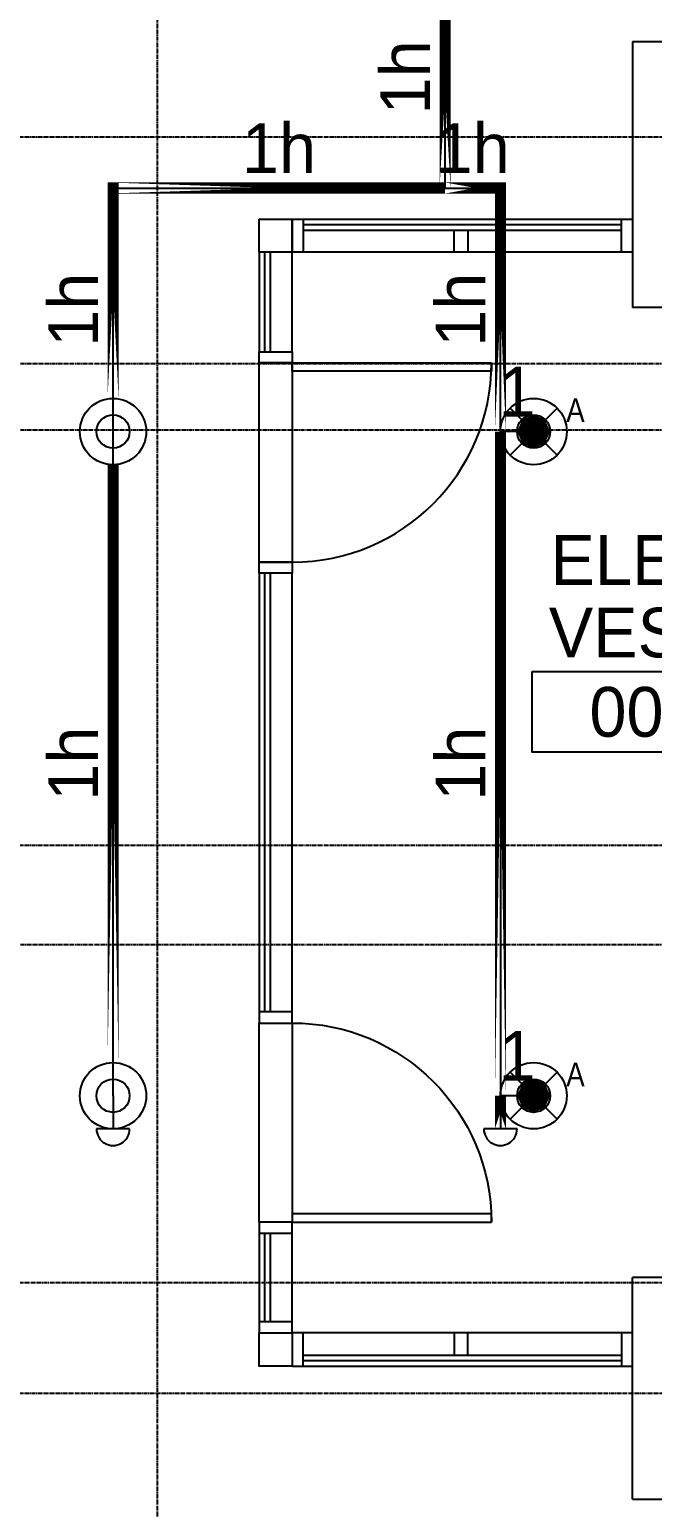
# Model space of a CAD drawing. Header units: inches. Extents: x 1442 to 5389, y 34 to 2400.
# Drawn here: x 3229.4 to 3342, y 955.9 to 1222.9 of the extents above; entities that cross this region are included whole.
import ezdxf
from ezdxf.enums import TextEntityAlignment as Align

# ---------------------------------------------------------------- set-up
doc = ezdxf.new("R2010")
doc.units = ezdxf.units.IN
doc.header["$MEASUREMENT"] = 0
doc.linetypes.add('CENTER2', pattern=[1.125, 0.75, -0.125, 0.125, -0.125])
for name, color, linetype in [('A-Door', 7, 'Continuous'), ('A-Door-Head', 8, 'Continuous'), ('A-Glaz', 7, 'Continuous'), ('A-Glaz-Sill', 8, 'Continuous'), ('A-Grid(SmallScale)', 11, 'CENTER2'), ('A-Tag-Rm(Scale)', 7, 'Continuous'), ('headdn', 1, 'Continuous'), ('HEADUP', 1, 'Continuous'), ('PIPEBL', 1, 'Continuous'), ('PIPESPC', 1, 'Continuous'), ('S-Wall-CMU', 7, 'Continuous'), ('spk-cap', 1, 'Continuous'), ('TIDYPIPE', 1, 'Continuous')]:
    doc.layers.add(name, color=color, linetype=linetype)
doc.styles.add('PIPE', font='PIPE.SHX')

# ---------------------------------------------------------------- blocks, each defined once
blk = doc.blocks.new('Rm Tag')
blk.add_lwpolyline([(-0.2124, 0.0759), (0.2124, 0.0759), (0.2124, -0.0759), (-0.2124, -0.0759)], close=True)
for p in [(0, 0.2858), (0, 0.1493), (0, 0)]:
    blk.add_attdef('XXX', text='', height=0.0938).set_placement(p, align=Align.MIDDLE_CENTER)
blk = doc.blocks.new('Door 36in')
blk.add_lwpolyline([(0, 36), (1.5, 36), (1.5, 0), (0, 0)], close=True)
blk.add_arc((0, 0), 36, 0, 90)
blk = doc.blocks.new('DPEND4')
for p, q in [((4.24, -4.24), (-4.24, 4.24)), ((-4.24, -4.24), (4.24, 4.24))]:
    blk.add_line(p, q)
for radius in [6, 3]:
    blk.add_circle((0, 0), radius)
for points in [[(0, 0), (0, 3), (-2.12, 2.14)], [(0, 0), (0, 3), (2.12, 2.14)], [(0, 0), (-3, 0), (-2.08, 2.07)], [(0, 0), (-3, 0), (-2.08, -2.07)], [(0, 0), (0, -3), (-2.12, -2.14)], [(0, 0), (3, 0), (2.08, 2.07)], [(0, 0), (0, -3), (2.12, -2.14)], [(0, 0), (3, 0), (2.08, -2.07)]]:
    blk.add_solid(points)
at = {"style": 'PIPE', "width": 1.359757}
blk.add_text('A', height=4.28, dxfattribs=at).set_placement((5.9, 1.71), (9.23, 1.71), align=Align.FIT)
blk = doc.blocks.new('SPRIG1')
for radius in [6, 3]:
    blk.add_circle((0, 0), radius)
blk = doc.blocks.new('CAP')
blk.add_line((0, 3), (0, -3))
blk.add_arc((0, 0), 3, 270, 90)
blk = doc.blocks.new('PIPESPC')
at = {"layer": 'PIPESPC', "style": 'PIPE', "width": 0.9}
blk.add_attdef('SIZE', text='', height=9, dxfattribs=at).set_placement((0, 4.02), align=Align.CENTER)
at = {"layer": 'PIPESPC', "style": 'PIPE', "flags": 1}
blk.add_attdef('SCHED', (25.3, 3.89), '', height=9, dxfattribs=at)

msp = doc.modelspace()

# ---------------------------------------------------------------- linework, layer by layer
at = {"layer": 'A-Door'}
for points in [[(3270.88, 1164.71), (3276.88, 1164.71), (3276.88, 1162.71), (3270.88, 1162.71)], [(3270.88, 1126.71), (3276.88, 1126.71), (3276.88, 1124.71), (3270.88, 1124.71)], [(3270.88, 1043.46), (3276.88, 1043.46), (3276.88, 1045.46), (3270.88, 1045.46)], [(3270.88, 1005.46), (3276.88, 1005.46), (3276.88, 1007.46), (3270.88, 1007.46)]]:
    msp.add_lwpolyline(points, close=True, dxfattribs=at)
at = {"layer": 'A-Door-Head'}
for points in [[(3270.88, 1162.71), (3276.88, 1162.71), (3276.88, 1126.71), (3270.88, 1126.71)], [(3270.88, 1043.46), (3276.88, 1043.46), (3276.88, 1007.46), (3270.88, 1007.46)]]:
    msp.add_lwpolyline(points, close=True, dxfattribs=at)
at = {"layer": 'A-Glaz'}
for p, q in [((3278.88, 1187.71), (3336.38, 1187.71)), ((3278.88, 1186.71), (3336.38, 1186.71)), ((3271.88, 1182.71), (3271.88, 1164.71)), ((3272.88, 1182.71), (3272.88, 1164.71)), ((3271.88, 1124.71), (3271.88, 1045.46)), ((3272.88, 1124.71), (3272.88, 1045.46)), ((3271.88, 1005.46), (3271.88, 989.46)), ((3272.88, 1005.46), (3272.88, 989.46)), ((3278.88, 983.46), (3336.38, 983.46)), ((3278.88, 982.46), (3336.38, 982.46))]:
    msp.add_line(p, q, dxfattribs=at)
for points in [[(3270.88, 1188.71), (3276.88, 1188.71), (3276.88, 1182.71), (3270.88, 1182.71)], [(3276.88, 1182.71), (3276.88, 1188.71), (3278.88, 1188.71), (3278.88, 1182.71)], [(3336.38, 1182.71), (3336.38, 1188.71), (3338.38, 1188.71), (3338.38, 1182.71)], [(3306.13, 1186.71), (3308.63, 1186.71), (3308.63, 1182.71), (3306.13, 1182.71)], [(3276.88, 989.46), (3270.88, 989.46), (3270.88, 987.46), (3276.88, 987.46)], [(3270.88, 987.46), (3276.88, 987.46), (3276.88, 981.46), (3270.88, 981.46)], [(3276.88, 987.46), (3276.88, 981.46), (3278.88, 981.46), (3278.88, 987.46)], [(3306.13, 983.46), (3308.63, 983.46), (3308.63, 987.46), (3306.13, 987.46)], [(3336.38, 987.46), (3336.38, 981.46), (3338.38, 981.46), (3338.38, 987.46)]]:
    msp.add_lwpolyline(points, close=True, dxfattribs=at)
at = {"layer": 'A-Glaz-Sill'}
for p, q in [((3278.88, 1188.71), (3336.38, 1188.71)), ((3270.88, 1182.71), (3270.88, 1164.71)), ((3276.88, 1164.71), (3276.88, 1182.71)), ((3336.38, 1182.71), (3278.88, 1182.71)), ((3270.88, 1124.71), (3270.88, 1045.46)), ((3276.88, 1045.46), (3276.88, 1124.71)), ((3270.88, 1005.46), (3270.88, 989.46)), ((3276.88, 989.46), (3276.88, 1005.46)), ((3336.38, 987.46), (3278.88, 987.46)), ((3278.88, 981.46), (3336.38, 981.46))]:
    msp.add_line(p, q, dxfattribs=at)
at = {"layer": 'A-Grid(SmallScale)'}
for p, q in [((3252.5, 2370.32), (3252.5, 491.06)), ((1580.5, 1203.58), (5388.5, 1203.58)), ((5388.5, 1162.58), (1601.75, 1162.58)), ((5388.5, 1150.58), (1580.5, 1150.58)), ((1580.5, 1075.58), (5388.5, 1075.58)), ((5388.5, 1057.58), (1600.34, 1057.58)), ((1606.3, 996.58), (5388.5, 996.58)), ((1580.5, 976.58), (5388.5, 976.58))]:
    msp.add_line(p, q, dxfattribs=at)
at = {"layer": 'PIPEBL', "color": 1}
for p, q in [((3304.5, 1194.32), (3304.5, 1234.32)), ((3244.5, 1150.32), (3244.5, 1194.32)), ((3244.5, 1194.32), (3304.5, 1194.32)), ((3304.5, 1194.32), (3314.5, 1194.32)), ((3314.5, 1150.32), (3314.5, 1194.32)), ((3244.5, 1030.32), (3244.5, 1150.32)), ((3320.5, 1150.32), (3314.5, 1150.32)), ((3314.5, 1150.32), (3314.5, 1030.32)), ((3244.5, 1030.32), (3244.5, 1024.32)), ((3320.5, 1030.32), (3314.5, 1030.32)), ((3314.5, 1030.32), (3314.5, 1024.32))]:
    msp.add_line(p, q, dxfattribs=at)
at = {"layer": 'S-Wall-CMU'}
for p, q in [((3614.38, 1220.71), (3338.38, 1220.71)), ((3338.38, 1220.71), (3338.38, 1172.71)), ((3362.5, 1172.71), (3338.38, 1172.71)), ((3338.38, 957.46), (3338.38, 997.46)), ((3362.5, 997.46), (3338.38, 997.46)), ((3338.38, 957.46), (3493.63, 957.46))]:
    msp.add_line(p, q, dxfattribs=at)
at = {"layer": 'TIDYPIPE', "color": 1, "const_width": 2}
for points in [[(3304.5, 1194.32), (3304.5, 1228.32)], [(3244.5, 1156.32), (3244.5, 1195.32)], [(3314.5, 1150.32), (3314.5, 1195.32)], [(3243.5, 1194.32), (3304.5, 1194.32)], [(3304.5, 1194.32), (3315.5, 1194.32)], [(3314.5, 1030.32), (3314.5, 1150.32)], [(3244.5, 1036.32), (3244.5, 1144.32)], [(3314.5, 1024.32), (3314.5, 1030.32)]]:
    msp.add_lwpolyline(points, close=True, dxfattribs=at)

# ---------------------------------------------------------------- block references
at = {"layer": 'A-Door', "rotation": 270}
msp.add_blockref('Door 36in', (3276.88, 1162.71), dxfattribs=at)
at = {"layer": 'A-Door', "xscale": -1, "rotation": 270}
msp.add_blockref('Door 36in', (3276.88, 1007.46), dxfattribs=at)
at = {"layer": 'A-Tag-Rm(Scale)'}
ref = msp.add_blockref('Rm Tag', (3340.63, 1099.68), dxfattribs=dict(at, xscale=96, yscale=96, zscale=96))
ref.add_attrib('XXX', 'ELEV.', dxfattribs={"layer": '0', "height": 9}).set_placement((3340.63, 1127.12), align=Align.MIDDLE_CENTER)
ref.add_attrib('XXX', 'VEST.', dxfattribs={"layer": '0', "height": 9}).set_placement((3340.63, 1114.01), align=Align.MIDDLE_CENTER)
ref.add_attrib('XXX', '001', dxfattribs={"layer": '0', "height": 9}).set_placement((3340.63, 1099.68), align=Align.MIDDLE_CENTER)
at = {"layer": 'headdn'}
for p in [(3320.5, 1150.32), (3320.5, 1030.32)]:
    msp.add_blockref('DPEND4', p, dxfattribs=at)
at = {"layer": 'HEADUP'}
for p in [(3244.5, 1150.32), (3244.5, 1030.32)]:
    msp.add_blockref('SPRIG1', p, dxfattribs=at)
at = {"layer": 'PIPESPC'}
ref = msp.add_blockref('PIPESPC', (3304.5, 1214.32), dxfattribs=dict(at, rotation=90))
ref.add_attrib('SIZE', '1h', dxfattribs={"color": 0, "height": 9, "rotation": 90, "style": 'PIPE'}).set_placement((3304.5, 1214.32), align=Align.BOTTOM_CENTER)
ref = msp.add_blockref('PIPESPC', (3274.5, 1194.32), dxfattribs=at)
ref.add_attrib('SIZE', '1h', dxfattribs={"color": 0, "height": 9, "style": 'PIPE'}).set_placement((3274.5, 1194.32), align=Align.BOTTOM_CENTER)
ref = msp.add_blockref('PIPESPC', (3309.5, 1194.32), dxfattribs=at)
ref.add_attrib('SIZE', '1h', dxfattribs={"color": 0, "height": 9, "style": 'PIPE'}).set_placement((3309.5, 1194.32), align=Align.BOTTOM_CENTER)
ref = msp.add_blockref('PIPESPC', (3244.5, 1172.32), dxfattribs=dict(at, rotation=90))
ref.add_attrib('SIZE', '1h', dxfattribs={"color": 0, "height": 9, "rotation": 90, "style": 'PIPE'}).set_placement((3244.5, 1172.32), align=Align.BOTTOM_CENTER)
ref = msp.add_blockref('PIPESPC', (3314.5, 1172.32), dxfattribs=dict(at, rotation=90))
ref.add_attrib('SIZE', '1h', dxfattribs={"color": 0, "height": 9, "rotation": 90, "style": 'PIPE'}).set_placement((3314.5, 1172.32), align=Align.BOTTOM_CENTER)
ref = msp.add_blockref('PIPESPC', (3317.5, 1150.32), dxfattribs=at)
ref.add_attrib('SIZE', '1', dxfattribs={"color": 0, "height": 9, "style": 'PIPE'}).set_placement((3317.5, 1150.32), align=Align.BOTTOM_CENTER)
ref = msp.add_blockref('PIPESPC', (3244.5, 1090.32), dxfattribs=dict(at, rotation=90))
ref.add_attrib('SIZE', '1h', dxfattribs={"color": 0, "height": 9, "rotation": 90, "style": 'PIPE'}).set_placement((3244.5, 1090.32), align=Align.BOTTOM_CENTER)
ref = msp.add_blockref('PIPESPC', (3314.5, 1090.32), dxfattribs=dict(at, rotation=90))
ref.add_attrib('SIZE', '1h', dxfattribs={"color": 0, "height": 9, "rotation": 90, "style": 'PIPE'}).set_placement((3314.5, 1090.32), align=Align.BOTTOM_CENTER)
ref = msp.add_blockref('PIPESPC', (3317.5, 1030.32), dxfattribs=at)
ref.add_attrib('SIZE', '1', dxfattribs={"color": 0, "height": 9, "style": 'PIPE'}).set_placement((3317.5, 1030.32), align=Align.BOTTOM_CENTER)
at = {"layer": 'spk-cap', "rotation": 270.0000000000834}
for p in [(3244.5, 1024.32), (3314.5, 1024.32)]:
    msp.add_blockref('CAP', p, dxfattribs=at)

doc.saveas('drawing.dxf')
